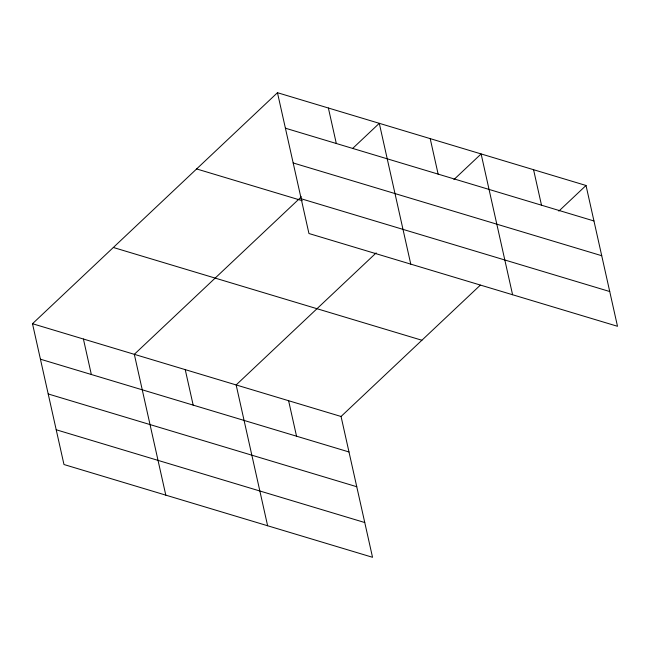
<?xml version="1.0" encoding="UTF-8"?>
<svg xmlns="http://www.w3.org/2000/svg" width="650" height="650" viewBox="0 0 650 650"><rect width="100%" height="100%" fill="white"/><g stroke="black" fill="none" stroke-linecap="round" stroke-linejoin="round"><path stroke-width="0.97" d="M480.342 285.131L341.055 416.479L372.531 557.294L63.976 464.523L32.5 323.716L277.469 92.706L586.024 185.477L617.5 326.284L308.945 233.521L277.469 92.706M301.389 196.779L134.322 354.323L165.799 495.137M352.836 148.273L379.291 123.321L410.767 264.136M376.163 252.907L236.145 384.938L267.621 525.753M453.927 179.579L481.114 153.936L512.59 294.743M558.837 211.12L586.024 185.477M285.399 128.196L593.954 220.967M293.166 162.955L601.729 255.718M301.169 198.762L609.733 291.533M196.625 168.943L302.291 200.712M113.336 247.479L421.899 340.251M32.5 323.716L341.055 416.479M40.43 359.198L348.993 451.969M48.197 393.957L356.761 486.728M56.209 429.764L364.764 522.535M533.569 169.707L541.499 205.197M430.202 138.629L438.132 174.119M328.38 108.014L336.31 143.504M288.6 400.709L296.538 436.199M185.234 369.631L193.172 405.121M83.411 339.024L91.341 374.506"/></g></svg>
